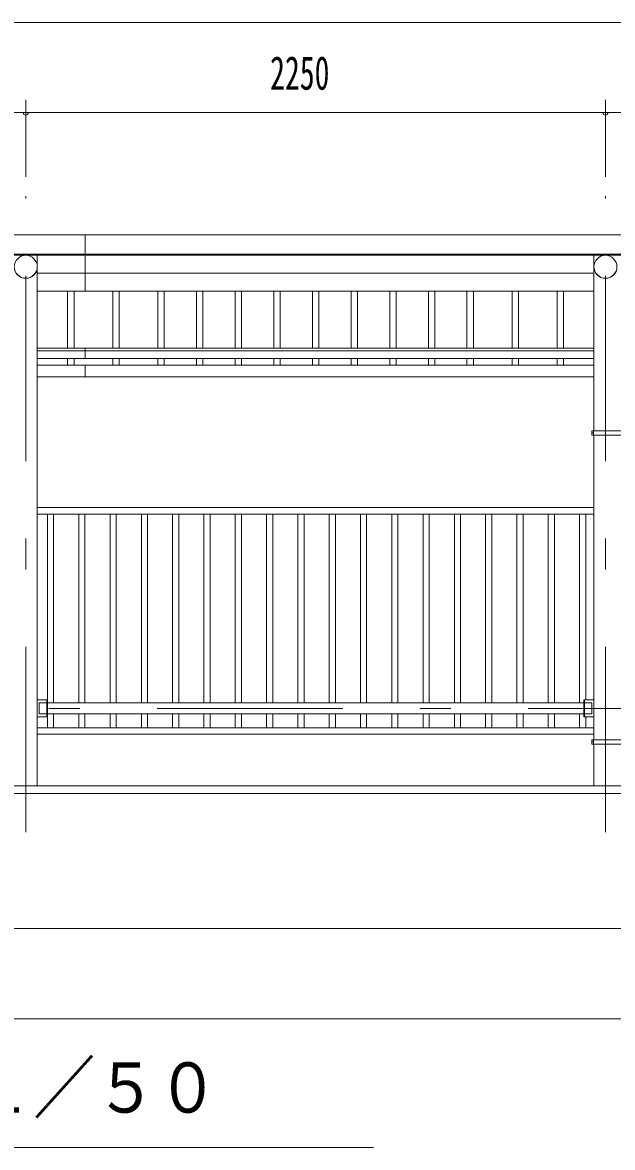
# Model space of a CAD drawing. Units: millimetres, scale not verified. Extents: x -26655 to 26659, y -10500 to 10500.
# Drawn here: x 4024 to 6314, y 420 to 4789 of the extents above; entities that cross this region are included whole.
import ezdxf
from ezdxf.enums import TextEntityAlignment as Align

# ---------------------------------------------------------------- set-up
doc = ezdxf.new("R2010")
doc.units = ezdxf.units.MM
doc.header["$LTSCALE"] = 60
doc.linetypes.add('USER3', pattern=[24, 12, -5, 2, -5])
for name, color, linetype, lineweight in [('0-2_1-05BOLD', 7, 'Continuous', 18), ('0-3_1-25CENTER', 3, 'USER3', 18), ('0-4_1-45THIN', 4, 'Continuous', 18), ('0-5_1-55DIM', 3, 'Continuous', 18)]:
    doc.layers.add(name, color=color, linetype=linetype, lineweight=lineweight)
doc.styles.add('ＭＳ ゴシック', font='')
doc.styles.get('ＭＳ ゴシック').set_extended_font_data('MS Gothic')

msp = doc.modelspace()

# ---------------------------------------------------------------- linework, layer by layer
at = {"layer": '0-2_1-05BOLD'}
for p, q in [((4266.49, 3745.48), (4266.49, 3963.67)), ((9219.49, 3888.53), (-1446.51, 3888.53)), ((-1446.51, 3884.46), (9219.49, 3884.46)), ((4081.04, 3884.46), (4081.04, 1824.67)), ((6241.94, 3202.67), (6241.94, 3884.46)), ((6241.94, 3814.97), (4081.04, 3814.97)), ((4081.04, 3745.48), (6241.94, 3745.48)), ((6241.94, 3523.86), (4081.04, 3523.86)), ((4081.04, 3513.43), (6241.94, 3513.43)), ((4266.49, 3483.82), (4266.49, 3523.86)), ((6241.94, 3483.82), (4081.04, 3483.82)), ((4081.04, 3457.49), (6241.94, 3457.49)), ((4266.49, 3412.49), (4266.49, 3457.49)), ((6241.94, 3412.49), (4081.04, 3412.49)), ((6240.34, 3194.67), (6234.24, 3194.67)), ((6240.34, 3186.67), (6240.34, 3202.67)), ((6241.94, 2002.67), (6241.94, 3186.67)), ((4081.04, 2904.67), (6241.94, 2904.67)), ((6241.94, 2879.67), (4081.04, 2879.67)), ((4117.84, 2091.67), (4117.84, 2157.67)), ((6201.94, 2146.02), (4121.04, 2146.02)), ((6205.14, 2091.67), (6205.14, 2157.67)), ((4121.04, 2103.32), (6201.94, 2103.32)), ((6205.14, 2103.32), (6233.99, 2103.32)), ((6241.94, 2049.67), (4081.04, 2049.67)), ((4081.04, 2024.67), (6241.94, 2024.67)), ((6234.24, 2002.67), (6439.69, 2002.67)), ((6240.34, 1994.67), (6234.24, 1994.67)), ((6240.34, 1986.67), (6240.34, 2002.67)), ((6241.94, 1824.67), (6241.94, 1986.67)), ((-1763.51, 1794.67), (9536.49, 1794.67))]:
    msp.add_line(p, q, dxfattribs=at)
for points in [[(-1446.51, 3454.91), (-1446.51, 3963.67), (9219.49, 3963.67), (9219.49, 3454.91), (9214.49, 3454.91)], [(4081.04, 2157.67), (4121.04, 2157.67), (4121.04, 2091.67), (4081.04, 2091.67)], [(4117.84, 2146.02), (4088.99, 2146.02), (4088.99, 2103.32), (4117.84, 2103.32)], [(6241.94, 2157.67), (6201.94, 2157.67), (6201.94, 2091.67), (6241.94, 2091.67)], [(6233.99, 2103.32), (6233.99, 2146.02), (6205.14, 2146.02)], [(6439.69, 2002.67), (6439.69, 1986.67), (6234.24, 1986.67), (6234.24, 2002.67)], [(9386.49, 1824.67), (-1613.51, 1824.67), (-1613.51, 1794.67)]]:
    msp.add_lwpolyline(points, dxfattribs=at)
msp.add_lwpolyline([(6439.69, 3202.67), (6234.24, 3202.67), (6234.24, 3186.67), (6439.69, 3186.67)], close=True, dxfattribs=at)
for centre in [(4036.49, 3839.91), (6286.49, 3839.91)]:
    msp.add_circle(centre, 44.55, dxfattribs=at)
for centre in [(4036.49, 3839.22), (6286.49, 3839.22)]:
    msp.add_arc(centre, 44.55, 180, 0, dxfattribs=at)
at = {"layer": '0-3_1-25CENTER'}
for p, q in [((4036.49, 1644.67), (4036.49, 4114.67)), ((6286.49, 1644.67), (6286.49, 4114.67)), ((-1213.51, 2124.67), (8986.49, 2124.67))]:
    msp.add_line(p, q, dxfattribs=at)
at = {"layer": '0-4_1-45THIN'}
for p, q in [((4198.99, 3523.86), (4198.99, 3745.48)), ((4223.99, 3745.48), (4223.99, 3523.86)), ((4373.99, 3745.48), (4373.99, 3523.86)), ((4398.99, 3523.86), (4398.99, 3745.48)), ((4548.99, 3523.86), (4548.99, 3745.48)), ((4573.99, 3745.48), (4573.99, 3523.86)), ((4698.99, 3745.48), (4698.99, 3523.86)), ((4723.99, 3523.86), (4723.99, 3745.48)), ((4848.99, 3523.86), (4848.99, 3745.48)), ((4873.99, 3745.48), (4873.99, 3523.86)), ((4998.99, 3745.48), (4998.99, 3523.86)), ((5023.99, 3523.86), (5023.99, 3745.48)), ((5148.99, 3523.86), (5148.99, 3745.48)), ((5173.99, 3745.48), (5173.99, 3523.86)), ((5298.99, 3745.48), (5298.99, 3523.86)), ((5323.99, 3523.86), (5323.99, 3745.48)), ((5448.99, 3523.86), (5448.99, 3745.48)), ((5473.99, 3745.48), (5473.99, 3523.86)), ((5598.99, 3745.48), (5598.99, 3523.86)), ((5623.99, 3523.86), (5623.99, 3745.48)), ((5748.99, 3523.86), (5748.99, 3745.48)), ((5773.99, 3745.48), (5773.99, 3523.86)), ((5923.99, 3745.48), (5923.99, 3523.86)), ((5948.99, 3523.86), (5948.99, 3745.48)), ((6098.99, 3523.86), (6098.99, 3745.48)), ((6123.99, 3745.48), (6123.99, 3523.86)), ((4198.99, 3457.49), (4198.99, 3483.82)), ((4223.99, 3483.82), (4223.99, 3457.49)), ((4373.99, 3483.82), (4373.99, 3457.49)), ((4398.99, 3457.49), (4398.99, 3483.82)), ((4548.99, 3457.49), (4548.99, 3483.82)), ((4573.99, 3483.82), (4573.99, 3457.49)), ((4698.99, 3483.82), (4698.99, 3457.49)), ((4723.99, 3457.49), (4723.99, 3483.82)), ((4848.99, 3457.49), (4848.99, 3483.82)), ((4873.99, 3483.82), (4873.99, 3457.49)), ((4998.99, 3483.82), (4998.99, 3457.49)), ((5023.99, 3457.49), (5023.99, 3483.82)), ((5148.99, 3457.49), (5148.99, 3483.82)), ((5173.99, 3483.82), (5173.99, 3457.49)), ((5298.99, 3483.82), (5298.99, 3457.49)), ((5323.99, 3457.49), (5323.99, 3483.82)), ((5448.99, 3457.49), (5448.99, 3483.82)), ((5473.99, 3483.82), (5473.99, 3457.49)), ((5598.99, 3483.82), (5598.99, 3457.49)), ((5623.99, 3457.49), (5623.99, 3483.82)), ((5748.99, 3457.49), (5748.99, 3483.82)), ((5773.99, 3483.82), (5773.99, 3457.49)), ((5923.99, 3483.82), (5923.99, 3457.49)), ((5948.99, 3457.49), (5948.99, 3483.82)), ((6098.99, 3457.49), (6098.99, 3483.82)), ((6123.99, 3483.82), (6123.99, 3457.49)), ((4120.49, 2157.67), (4120.49, 2879.67)), ((4144.49, 2879.67), (4144.49, 2146.02)), ((4241.99, 2146.02), (4241.99, 2879.67)), ((4265.99, 2879.67), (4265.99, 2146.02)), ((4363.49, 2146.02), (4363.49, 2879.67)), ((4387.49, 2879.67), (4387.49, 2146.02)), ((4484.99, 2146.02), (4484.99, 2879.67)), ((4508.99, 2879.67), (4508.99, 2146.02)), ((4606.5, 2146.02), (4606.5, 2879.67)), ((4630.49, 2879.67), (4630.49, 2146.02)), ((4727.99, 2146.02), (4727.99, 2879.67)), ((4751.99, 2879.67), (4751.99, 2146.02)), ((4849.5, 2146.02), (4849.5, 2879.67)), ((4873.5, 2879.67), (4873.5, 2146.02)), ((4970.99, 2146.02), (4970.99, 2879.67)), ((4995, 2879.67), (4995, 2146.02)), ((5092.5, 2146.02), (5092.5, 2879.67)), ((5116.5, 2879.67), (5116.5, 2146.02)), ((5214, 2146.02), (5214, 2879.67)), ((5238, 2879.67), (5238, 2146.02)), ((5335.5, 2146.02), (5335.5, 2879.67)), ((5359.5, 2879.67), (5359.5, 2146.02)), ((5457, 2146.02), (5457, 2879.67)), ((5481, 2879.67), (5481, 2146.02)), ((5578.5, 2146.02), (5578.5, 2879.67)), ((5602.5, 2879.67), (5602.5, 2146.02)), ((5700, 2146.02), (5700, 2879.67)), ((5724, 2879.67), (5724, 2146.02)), ((5821.5, 2146.02), (5821.5, 2879.67)), ((5845.5, 2879.67), (5845.5, 2146.02)), ((5943, 2146.02), (5943, 2879.67)), ((5967, 2879.67), (5967, 2146.02)), ((6064.5, 2146.02), (6064.5, 2879.67)), ((6088.5, 2879.67), (6088.5, 2146.02)), ((6186, 2146.02), (6186, 2879.67)), ((6210, 2879.67), (6210, 2157.67)), ((4144.49, 2049.67), (4144.49, 2103.32)), ((4241.99, 2103.32), (4241.99, 2049.67)), ((4265.99, 2049.67), (4265.99, 2103.32)), ((4363.49, 2103.32), (4363.49, 2049.67)), ((4387.49, 2049.67), (4387.49, 2103.32)), ((4484.99, 2103.32), (4484.99, 2049.67)), ((4508.99, 2049.67), (4508.99, 2103.32)), ((4606.5, 2103.32), (4606.5, 2049.67)), ((4630.49, 2049.67), (4630.49, 2103.32)), ((4727.99, 2103.32), (4727.99, 2049.67)), ((4751.99, 2049.67), (4751.99, 2103.32)), ((4849.5, 2103.32), (4849.5, 2049.67)), ((4873.5, 2049.67), (4873.5, 2103.32)), ((4970.99, 2103.32), (4970.99, 2049.67)), ((4995, 2049.67), (4995, 2103.32)), ((5092.5, 2103.32), (5092.5, 2049.67)), ((5116.5, 2049.67), (5116.5, 2103.32)), ((5214, 2103.32), (5214, 2049.67)), ((5238, 2049.67), (5238, 2103.32)), ((5335.5, 2103.32), (5335.5, 2049.67)), ((5359.5, 2049.67), (5359.5, 2103.32)), ((5457, 2103.32), (5457, 2049.67)), ((5481, 2049.67), (5481, 2103.32)), ((5578.5, 2103.32), (5578.5, 2049.67)), ((5602.5, 2049.67), (5602.5, 2103.32)), ((5700, 2103.32), (5700, 2049.67)), ((5724, 2049.67), (5724, 2103.32)), ((5821.5, 2103.32), (5821.5, 2049.67)), ((5845.5, 2049.67), (5845.5, 2103.32)), ((5943, 2103.32), (5943, 2049.67)), ((5967, 2049.67), (5967, 2103.32)), ((6064.5, 2103.32), (6064.5, 2049.67)), ((6088.5, 2049.67), (6088.5, 2103.32)), ((6186, 2103.32), (6186, 2049.67)), ((4120.49, 2091.67), (4120.49, 2049.67)), ((6210, 2049.67), (6210, 2091.67))]:
    msp.add_line(p, q, dxfattribs=at)
at = {"layer": '0-5_1-55DIM'}
for p, q in [((9219.49, 4788.67), (-1446.51, 4788.67)), ((4036.49, 4189.67), (4036.49, 4488.67)), ((6286.49, 4189.67), (6286.49, 4488.67)), ((-1839.01, 4438.67), (9611.99, 4438.67)), ((4046.49, 4438.67), (4026.49, 4438.67)), ((6296.49, 4438.67), (6276.49, 4438.67)), ((-1613.51, 1269.67), (9386.49, 1269.67)), ((9386.49, 919.67), (-1613.51, 919.67)), ((5386.49, 419.67), (2386.49, 419.67))]:
    msp.add_line(p, q, dxfattribs=at)
for centre in [(4036.49, 4438.67), (6286.49, 4438.67)]:
    msp.add_arc(centre, 10, 180, 0, dxfattribs=at)

# ---------------------------------------------------------------- texts
at = {"layer": '0-5_1-55DIM', "color": 7, "style": 'ＭＳ ゴシック'}
for s, height, width, p in [('2250', 130.2, 0.65, (4984.81, 4488.67)), ('正面図\u3000Ｓ＝１／５０', 195.4, 0.9, (2386.49, 496.31))]:
    msp.add_text(s, height=height, dxfattribs=dict(at, width=width)).set_placement(p, align=Align.BOTTOM_LEFT)

doc.saveas('drawing.dxf')
